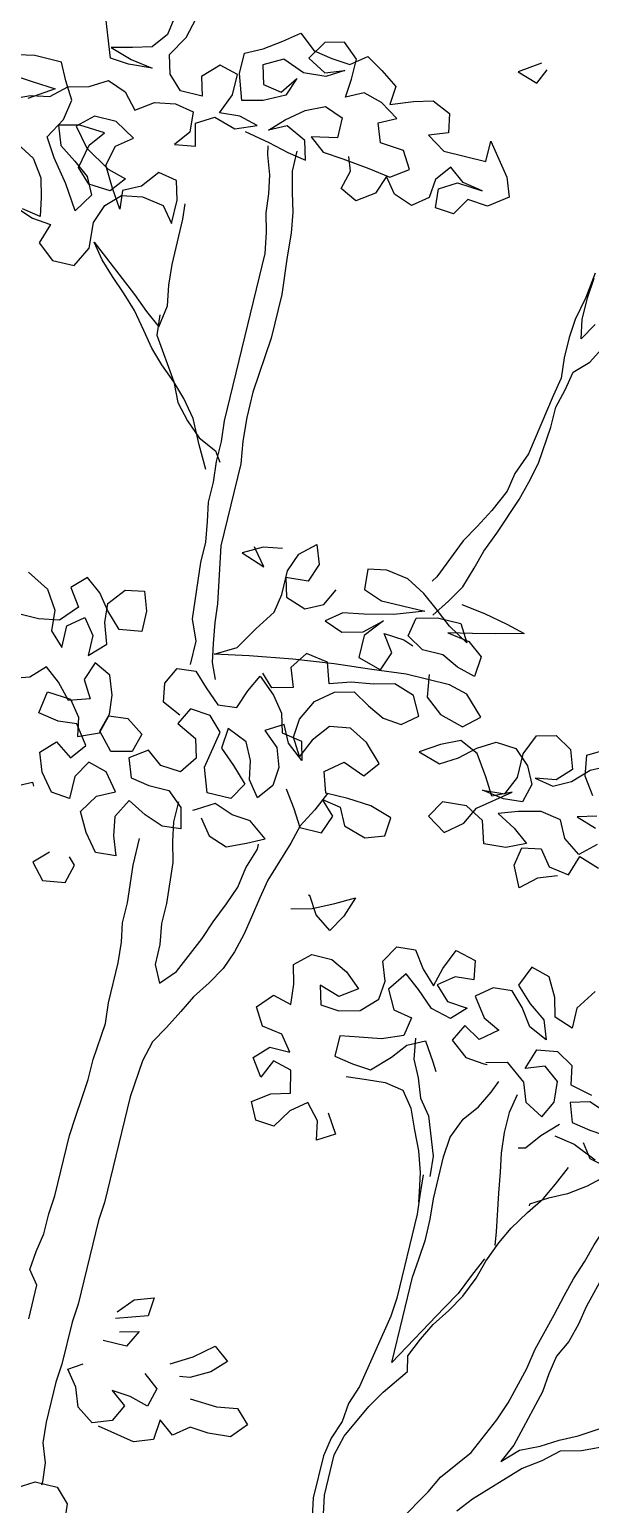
# Model space of a CAD drawing. Header units: inches. Extents: x 350994 to 353538, y 1581369 to 1583842.
# Drawn here: x 351566.671 to 351567.201, y 1583212.245 to 1583213.638 of the extents above; entities that cross this region are included whole.
import ezdxf

# ---------------------------------------------------------------- set-up
doc = ezdxf.new("R2010")
doc.units = ezdxf.units.IN
doc.header["$MEASUREMENT"] = 0
doc.linetypes.add('1', pattern=[0])
doc.layers.add('TREE', color=81, linetype='1')

# ---------------------------------------------------------------- blocks, each defined once
blk = doc.blocks.new('TREE_4')
at = {"color": 94}
for points in [[(540.7, 6728.6), (523.3, 6699.7), (517.5, 6731.5), (517.6, 6769.1), (520.5, 6803.8)], [(520.5, 6812.5), (514.7, 6769.1), (506, 6728.7), (503, 6696.9), (503, 6662.2), (505.9, 6627.5), (500.1, 6595.7), (482.6, 6491.6), (468.1, 6454), (462.3, 6422.2), (444.9, 6384.6), (427.6, 6352.9), (410.2, 6324), (381.2, 6254.6), (375.4, 6245.9)], [(350.2, 7133.6), (315.5, 7110.5), (350.2, 7098.9), (361.8, 7124.9)], [(389.8, 6191), (410.1, 6219.9), (427.5, 6248.8), (439.1, 6283.5), (447.8, 6315.3), (462.3, 6349.9), (485.4, 6413.5), (494.1, 6445.3), (502.8, 6480), (508.7, 6543.6), (508.7, 6578.3), (517.4, 6610.1), (523.2, 6641.9), (546.4, 6665), (563.8, 6696.8)], [(-474.1, 6796.1), (-442.3, 6778.7), (-422.1, 6749.7), (-413.5, 6717.9), (-407.7, 6686.1), (-439.5, 6691.9)], [(-451.1, 6691.9), (-419.3, 6680.4), (-387.5, 6677.4), (-399.1, 6642.7), (-370.2, 6619.6), (-332.6, 6619.6), (-315.2, 6654.2), (-318.1, 6697.6), (-306.5, 6729.4), (-283.3, 6752.5), (-248.6, 6758.3), (-211.1, 6752.4), (-190.8, 6726.4), (-190.8, 6766.9), (-199.4, 6798.7), (-231.2, 6804.5), (-254.4, 6775.6), (-283.3, 6761.2), (-280.5, 6729.4), (-300.7, 6761.2), (-320.9, 6795.9), (-312.2, 6830.6), (-286.1, 6850.8), (-320.8, 6871.1), (-358.4, 6871.1), (-384.4, 6848), (-358.5, 6816.2), (-315.1, 6790.1), (-283.3, 6781.4), (-303.6, 6755.4), (-341.2, 6758.3), (-364.3, 6781.5), (-355.6, 6822), (-335.3, 6848), (-378.7, 6850.9), (-413.4, 6842.3), (-401.8, 6810.4), (-372.9, 6790.2), (-346.9, 6769.9), (-332.5, 6741), (-352.8, 6709.2), (-378.8, 6749.7), (-407.6, 6787.3), (-427.8, 6819.1), (-407.6, 6853.8), (-401.8, 6888.5), (-419.1, 6917.4), (-433.5, 6946.4), (-479.8, 6946.4), (-523.1, 6937.8)], [(-511.6, 6906), (-474, 6903), (-433.5, 6900.1), (-474.1, 6874.1)], [(-503, 6865.5), (-471.2, 6879.9), (-439.3, 6885.7), (-413.3, 6908.8), (-378.6, 6917.4), (-349.7, 6934.7), (-317.9, 6923.1), (-294.8, 6897.1), (-265.8, 6917.3), (-231.1, 6923), (-199.3, 6917.2), (-196.5, 6882.5), (-216.7, 6856.5), (-182, 6862.3), (-190.7, 6899.9), (-161.8, 6917.2), (-124.2, 6905.6), (-89.5, 6920), (-121.3, 6928.7), (-156, 6925.9), (-141.5, 6960.6), (-141.4, 6995.2), (-173.2, 7004), (-199.3, 6978), (-190.6, 6946.1), (-228.2, 6946.2), (-251.3, 6969.3), (-260, 7001.1), (-239.7, 7035.8), (-231, 7070.5)], [(-265.7, 7070.5), (-271.5, 7033), (-291.8, 7007), (-323.6, 6998.3), (-358.3, 6989.7), (-320.7, 6978.1), (-283.1, 6972.2), (-323.6, 6969.4), (-355.4, 6972.3), (-378.5, 7035.9)], [(-106.8, 6905.6), (-63.5, 6896.9), (-28.8, 6888.2), (3, 6882.4), (-5.6, 6914.2), (-40.3, 6931.5), (-69.2, 6917.1), (-46.1, 6940.2), (-17.1, 6963.3), (14.7, 6977.8), (46.5, 6966.2), (46.4, 6931.5), (3.1, 6922.8), (29.1, 6902.6), (63.8, 6899.6), (110, 6893.8), (147.6, 6888), (176.5, 6908.2), (159.2, 6937.1), (118.7, 6940.1), (107.2, 6971.9), (136.1, 6986.3), (104.3, 7006.6), (72.5, 7015.3), (43.6, 7000.9), (46.5, 7032.7), (46.6, 7067.4), (20.6, 7090.5), (-11.3, 7081.9), (-31.5, 7050.1), (0.3, 7032.7), (32.1, 7044.2), (3.2, 7026.9), (-34.4, 7024.1), (-72, 7038.6), (-103.8, 7021.2), (-95.2, 6989.4), (-63.4, 6983.6), (-43.1, 7012.5), (-54.7, 6980.7), (-89.4, 6963.4), (-124.1, 6954.8), (-138.5, 6998.1), (-138.5, 7032.8), (-109.6, 7047.3), (-80.7, 7067.5), (-54.6, 7087.7), (-25.7, 7064.5), (6.1, 7058.7), (37.9, 7055.8), (63.9, 7076), (92.8, 7058.6), (121.7, 7038.4), (118.8, 7006.6), (156.4, 7021), (188.2, 7029.6), (220, 7015.2), (225.7, 6983.3), (193.9, 6971.8), (225.7, 6951.5), (298, 6951.5), (298, 6986.2), (338.5, 6934.1), (350, 6902.3), (318.2, 6879.2), (283.5, 6882.1), (266.1, 6853.2), (234.3, 6856.1), (231.4, 6887.9), (260.4, 6905.3), (303.7, 6902.3), (269, 6908.1), (243, 6928.4), (222.8, 6902.4), (219.9, 6870.6), (193.8, 6850.4), (162, 6862), (141.8, 6888), (130.2, 6856.2), (101.3, 6836), (72.4, 6850.5), (81.1, 6882.3), (72.4, 6905.4)], [(13.8, 6015), (13.8, 6055.4), (-0.6, 6090.1), (-9.2, 6185.6), (-9.2, 6220.3), (-14.9, 6255), (-20.7, 6286.8), (-20.6, 6321.5), (-23.5, 6356.2), (-23.5, 6390.9), (-26.3, 6425.6), (-26, 6714.7), (-31.8, 6749.4), (-40.4, 6781.2), (-43.3, 6813), (-49.1, 6844.8), (-60.6, 6876.6), (-63.5, 6891.1)], [(-14.3, 6893.9), (-14.3, 6859.2), (-5.7, 6824.5), (2.9, 6792.7), (8.7, 6758), (11.5, 6717.5), (17.3, 6653.9), (17.2, 6578.8), (8.4, 6483.4), (8.4, 6440), (11.3, 6399.5), (17, 6361.9), (16.9, 6220.2), (34.1, 6124.8), (37, 6093), (42.7, 6058.3), (48.5, 6026.5), (60, 6000.5)], [(-38, 6338.8), (-58.2, 6376.4), (-78.4, 6416.9), (-101.5, 6445.9), (-124.6, 6469), (-150.6, 6492.2), (-173.7, 6515.3), (-193.9, 6541.4), (-217, 6570.3), (-240.1, 6593.4), (-266.1, 6616.6), (-289.2, 6639.8), (-309.4, 6665.8), (-222.8, 6596.3), (-196.8, 6573.2), (-170.8, 6552.9), (-164.9, 6590.5), (-170.7, 6625.2), (-173.6, 6659.9), (-173.5, 6738), (-176.3, 6764)], [(-173.6, 6573.1), (-170.8, 6538.5), (-124.6, 6469), (-110.1, 6437.2), (-87, 6411.2), (-61, 6388), (-29.2, 6373.5), (-17.7, 6356.2)], [(696, 5814.8), (664.1, 5803.3), (638.1, 5780.2), (620.8, 5814.9), (626.6, 5846.7), (658.4, 5852.5), (678.6, 5826.4), (713.3, 5820.6), (724.9, 5855.3), (759.6, 5843.7)], [(748.1, 5881.3), (722, 5858.2), (693.1, 5878.4), (678.7, 5907.4), (644, 5913.2), (606.4, 5904.5), (574.6, 5893), (606.4, 5875.6), (632.4, 5855.4), (600.6, 5840.9), (563, 5838.1), (551.4, 5875.7), (519.7, 5893.1), (479.2, 5890.2), (461.8, 5861.3), (493.6, 5841), (522.5, 5864.1), (537, 5893), (589.1, 5933.5), (557.3, 5919), (539.9, 5948), (516.8, 5982.7), (485.1, 5997.2), (453.2, 5982.7), (421.4, 5962.5), (459, 5950.9), (487.9, 5968.3), (514, 5991.4), (542.9, 6008.7), (577.6, 6005.8), (603.6, 5982.6), (618, 5953.7), (609.3, 5921.9), (577.5, 5919), (539.9, 5924.8), (577.5, 5927.7), (592, 5959.5), (592, 6000), (606.5, 6034.7), (638.3, 6043.3), (667.2, 6025.9), (678.8, 5994.1), (655.6, 5971), (620.9, 5965.2), (652.7, 5959.4), (681.6, 5973.9), (707.7, 5999.9), (736.6, 6014.3)], [(736.5, 5927.6), (704.7, 5918.9), (739.4, 5907.3)], [(722.1, 5959.4), (701.9, 5988.3), (696.1, 6023), (730.9, 6043.2)], [(444.7, 6084), (369.5, 6084), (311.7, 6078.3), (248, 6072.6), (178.6, 6064), (106.3, 6052.5), (48.5, 6040.9), (83.2, 6061.2), (106.4, 6098.7), (129.6, 6133.4), (135.4, 6165.2), (135.4, 6205.7), (147, 6237.5), (173, 6260.6), (184.6, 6228.8), (173, 6197), (135.4, 6194.1), (144, 6162.3), (178.7, 6150.7), (207.6, 6165.1), (222.1, 6194)], [(118.1, 6240.4), (86.3, 6234.6), (54.5, 6217.3), (94.9, 6202.8), (74.7, 6228.9), (71.8, 6231.8)], [(433.2, 6219.9), (473.7, 6214), (514.2, 6205.3), (546, 6196.6), (499.7, 6185.1), (462.1, 6176.5), (421.6, 6167.8), (459.2, 6162), (485.2, 6141.7), (482.3, 6107), (450.5, 6115.8), (421.6, 6130.2), (386.9, 6130.3), (358, 6147.6), (363.8, 6179.4), (398.5, 6188.1), (439, 6188), (456.3, 6159.1), (421.6, 6179.4), (392.7, 6202.5), (366.7, 6222.8), (334.9, 6240.2), (297.4, 6246), (265.5, 6240.2), (268.4, 6205.5), (300.2, 6194), (375.4, 6193.9), (326.2, 6176.6), (277, 6165.1), (242.3, 6159.3), (216.3, 6139.1), (248.1, 6127.5), (282.8, 6136.1), (311.7, 6162.1), (285.7, 6130.4), (285.6, 6092.8), (326.1, 6081.2), (337.7, 6113), (317.5, 6141.9), (352.2, 6139), (369.5, 6133.2)], [(16.6, 5928.2), (-15.2, 5942.7), (-20.9, 5974.5), (-6.5, 6003.4), (25.3, 6006.3), (48.5, 5983.1), (74.5, 5960), (106.3, 5962.8), (117.9, 5994.6), (132.3, 6023.5), (161.2, 5997.5), (181.4, 5971.4), (190.1, 5939.6), (224.8, 5933.8), (233.4, 5902), (204.5, 5925.2), (190.1, 5954.1), (161.2, 5936.8), (187.2, 5913.6), (198.7, 5881.8), (195.8, 5850), (175.5, 5824), (155.3, 5850), (149.6, 5881.8), (135.1, 5910.8), (100.4, 5925.2), (97.5, 5890.6), (123.5, 5867.4), (149.5, 5841.4), (132.2, 5812.5), (91.7, 5812.5), (77.3, 5853), (88.9, 5916.6), (65.8, 5939.7), (31.1, 5942.7), (16.6, 5913.8), (51.3, 5896.4), (59.9, 5864.6), (39.6, 5835.7), (5, 5838.6), (-21, 5858.9), (-50, 5838.6), (-38.4, 5806.8), (-6.6, 5801), (28.1, 5801), (54.1, 5777.8), (62.7, 5743.1), (30.9, 5740.3), (-0.9, 5751.9), (-32.7, 5769.2), (-50.1, 5737.4), (-44.3, 5705.6), (-32.8, 5673.8), (-67.5, 5671), (-90.6, 5699.9), (-107.9, 5731.7), (-87.6, 5763.5), (-58.7, 5777.9), (-81.8, 5806.9), (-113.6, 5815.6), (-131, 5786.7), (-131, 5749.1), (-162.8, 5752), (-185.9, 5780.9), (-197.5, 5812.8), (-174.3, 5835.9), (-145.4, 5815.6), (-125.1, 5841.6), (-148.3, 5873.4), (-180.1, 5870.6), (-214.7, 5876.4), (-208.9, 5914), (-168.5, 5911), (-148.2, 5885), (-142.5, 5853.2), (-107.8, 5867.6), (-99.1, 5899.4), (-67.3, 5902.3), (-38.4, 5882), (-47.1, 5850.2), (-81.8, 5841.6), (-107.8, 5870.5), (-99.1, 5902.3), (-101.9, 5934.1), (-113.5, 5965.9), (-142.4, 5980.4), (-154, 5948.6), (-136.6, 5919.7), (-171.3, 5908.1), (-194.5, 5934.2), (-220.5, 5954.5), (-243.6, 5931.3), (-278.3, 5919.8)], [(-286.8, 6102), (-249.3, 6081.7), (-229, 6049.9), (-226.2, 6015.2), (-203.1, 5992), (-203, 6029.6), (-177, 6049.8), (-156.8, 6023.8), (-156.8, 5989.1), (-130.8, 6015.1), (-142.3, 6049.8), (-145.2, 6081.6), (-122, 6110.5), (-90.2, 6116.2), (-78.7, 6084.4), (-78.7, 6049.7), (-116.3, 6044), (-142.3, 6070), (-162.5, 6096.1), (-188.5, 6116.3), (-211.7, 6093.2), (-191.4, 6064.3), (-217.5, 6035.4), (-252.2, 6029.7), (-286.9, 6029.7)], [(-226.4, 5746.3), (-197.5, 5760.7), (-194.6, 5754.9)], [(407.1, 6092.7), (412.8, 6055.1), (441.7, 6031.9), (482.2, 6020.3), (508.2, 6043.4), (476.5, 6075.2), (444.7, 6084)], [(218.9, 5850), (239.1, 5821), (256.5, 5792.1), (294, 5792.1), (305.6, 5823.9), (282.5, 5847), (314.3, 5841.2), (328.8, 5812.3), (366.3, 5800.7), (398.1, 5812.2), (401.1, 5844), (363.5, 5855.6), (323, 5858.5), (285.4, 5858.6), (273.9, 5893.3), (302.8, 5916.4), (340.4, 5901.9), (360.7, 5927.9), (331.8, 5956.8), (300, 5974.2), (265.3, 5968.5), (242.1, 5939.6), (227.7, 5907.8), (210.3, 5936.7), (213.2, 5968.5), (230.6, 6003.2), (259.6, 6026.3), (291.4, 6034.9), (320.3, 6017.6), (349.2, 6003.1), (381, 6000.2), (407, 6020.4), (389.7, 6052.2), (355, 6063.8), (320.3, 6055.2), (282.7, 6049.4), (248, 6037.9), (236.5, 6072.6), (198.9, 6078.4), (178.6, 6049.5), (190.2, 6017.7), (155.5, 6009), (135.2, 6029.3)], [(288.3, 5858.6), (273.8, 5826.8), (256.5, 5795), (247.8, 5763.2), (224.6, 5693.8), (218.8, 5662), (212.9, 5627.3), (207.1, 5595.5), (198.4, 5563.7), (186.8, 5532), (169.5, 5503.1), (149.2, 5474.2), (134.7, 5445.3), (117.3, 5413.5), (100, 5384.6), (91.2, 5349.9), (85.4, 5286.3), (85.2, 5104.1), (82.3, 5072.3), (82.2, 4927.8), (79.3, 4896), (79.2, 4823.7), (76.3, 4791.9), (76.2, 4722.5), (79.1, 4687.8), (90.6, 4656), (93.5, 4624.2), (93.5, 4618.4)], [(91.6, 5769.1), (111.8, 5743.1), (143.6, 5731.5), (175.5, 5745.9), (204.4, 5760.3), (172.6, 5783.5), (140.8, 5786.4), (109, 5798), (80.1, 5780.7), (74.3, 5777.8)], [(48.3, 5786.5), (48.2, 5751.8), (54, 5720), (62.6, 5685.3), (68.4, 5615.9), (68.3, 5581.2), (74.1, 5546.5), (74, 5511.8), (88.5, 5482.9), (111.6, 5508.9), (140.6, 5572.5), (152.2, 5604.3), (166.7, 5638.9), (178.3, 5670.7), (184.1, 5705.4), (195.7, 5740.1), (195.7, 5748.8)], [(7, 4884.5), (7, 4942.3), (-10.3, 4965.4), (-7.4, 4997.2), (-1.6, 5029), (-1.5, 5063.7), (1.4, 5095.5), (1.5, 5199.6), (4.4, 5231.4), (7.3, 5266.1), (10.2, 5297.9), (10.3, 5332.6), (16.1, 5396.2), (13.3, 5430.9), (13.3, 5500.3), (10.5, 5535), (4.7, 5566.8), (4.7, 5601.5), (-1, 5665.1), (-0.9, 5711.4)], [(273.7, 5656.2), (308.4, 5664.8), (343.1, 5682.2), (374.9, 5699.5), (363.3, 5664.8), (345.9, 5635.9), (317.1, 5656.2), (299.7, 5685.1), (296.8, 5685.1)], [(-142.7, 5653.7), (-165.8, 5630.6), (-142.7, 5604.5), (-105.1, 5610.3), (-96.4, 5642.1), (-108, 5653.7)], [(415.1, 5338), (435.3, 5306.2), (406.3, 5288.9), (400.6, 5320.7), (377.5, 5346.7), (351.4, 5326.5), (331.2, 5294.7), (299.4, 5297.7), (284.9, 5326.6), (313.9, 5346.8), (345.7, 5355.4), (337, 5393), (305.3, 5401.7), (290.8, 5369.9), (270.6, 5398.9), (293.7, 5422), (328.4, 5422), (308.2, 5448), (273.5, 5453.8), (256.2, 5482.7), (279.3, 5508.7), (311.1, 5500), (308.3, 5534.7), (299.6, 5566.5), (325.7, 5589.6), (360.4, 5589.6), (389.3, 5575.1), (415.3, 5552), (386.3, 5531.8), (351.6, 5543.4), (360.3, 5511.6), (392.1, 5508.6), (426.8, 5517.3), (452.8, 5543.3), (455.8, 5575.1), (444.2, 5606.9), (461.6, 5635.8), (493.4, 5638.6), (513.6, 5609.7), (536.7, 5586.6), (545.4, 5618.4), (559.9, 5653), (594.6, 5644.3), (600.4, 5612.5), (568.6, 5609.7), (542.5, 5589.5), (565.6, 5566.3), (600.3, 5563.4), (577.2, 5540.3), (542.5, 5549), (513.6, 5575), (487.6, 5595.3), (464.4, 5563.5), (481.7, 5531.7), (513.5, 5525.9), (507.7, 5494.1), (473, 5479.6), (435.4, 5473.9), (403.6, 5468.1), (403.6, 5433.4), (435.4, 5427.6), (467.2, 5424.7), (496.1, 5453.6), (516.4, 5479.6), (545.3, 5494), (565.5, 5462.2), (574.2, 5447.7)], [(652.3, 5482.4), (687, 5491), (721.7, 5465), (733.2, 5433.1), (765, 5415.8), (779.5, 5444.7), (776.6, 5479.4), (750.6, 5499.6), (718.8, 5488.1), (730.4, 5522.8), (765.1, 5528.5), (794, 5511.2), (799.7, 5479.3), (837.3, 5470.6)], [(802.8, 5641.3), (779.6, 5606.6), (779.6, 5571.9), (747.8, 5583.5), (739.1, 5615.3), (721.8, 5647.1), (690, 5655.8), (675.5, 5621.1), (701.5, 5595.1), (730.4, 5574.8), (742, 5543), (710.2, 5557.5), (690, 5586.4), (666.9, 5609.6), (635, 5606.7), (609, 5586.5), (632.1, 5554.7), (661, 5540.2), (632.1, 5517.1), (603.2, 5534.5), (588.7, 5505.6), (617.6, 5482.4), (649.4, 5479.5), (655.2, 5479.5)], [(793.9, 5389.7), (828.6, 5383.9), (869, 5366.5)], [(869.1, 5447.5), (837.3, 5459.1), (805.5, 5450.4), (817, 5418.6), (848.8, 5412.8), (912.4, 5407)], [(895, 5357.8), (860.4, 5366.5), (843, 5389.7)], [(528, 5494.1), (533.7, 5459.4), (548.1, 5430.4), (559.7, 5398.6), (579.9, 5372.6), (603, 5308.9), (605.8, 5277.1), (605.8, 5274.2)], [(727.2, 5161.4), (712.7, 5129.6), (698.2, 5094.9), (680.8, 5066), (617.1, 4956.2), (617.2, 5034.3), (617.2, 5103.6), (620.2, 5135.4), (623.1, 5170.1), (623.1, 5204.8), (620.3, 5239.5), (620.3, 5311.8), (623.2, 5346.5), (637.7, 5381.2), (658, 5407.2), (672.5, 5436.1), (681.2, 5456.3)], [(715.9, 5441.8), (710, 5410), (710, 5375.3), (712.9, 5340.6), (718.6, 5308.8), (724.4, 5274.1), (735.9, 5210.5), (738.8, 5187.4)], [(929.6, 5187.2), (912.2, 5123.6), (906.4, 5091.8), (897.7, 5060), (883.2, 5031.1), (877.4, 4999.3), (874.4, 4967.5), (865.7, 4935.7), (857, 4901), (848.3, 4869.2), (833.8, 4837.4), (859.9, 4863.4), (891.7, 4877.9), (920.6, 4895.2), (949.6, 4909.6), (981.4, 4929.8)], [(429.6, 5404.5), (464.3, 5407.4), (496.1, 5410.2), (527.9, 5404.4), (548.1, 5378.4), (562.5, 5343.7), (577, 5311.9), (588.5, 5277.1), (594.2, 5245.3), (597.1, 5228)], [(645.7, 4612.1), (654.4, 4646.8), (671.8, 4675.7), (692, 4701.7), (726.8, 4759.5), (741.3, 4788.4), (781.8, 4840.4), (810.8, 4904), (822.4, 4935.8), (839.8, 4999.4), (845.6, 5034), (863, 5097.6), (871.7, 5132.3), (880.4, 5164.1), (892, 5195.9), (900.7, 5227.7), (912.3, 5259.5), (921, 5291.3), (932.6, 5323.1), (950, 5386.7), (958.7, 5409.8)], [(796.8, 5410), (770.7, 5384), (750.5, 5358), (738.9, 5355.1)], [(941.3, 5392.5), (915.3, 5369.4), (892.1, 5343.4), (866.1, 5320.3), (837.2, 5300.1), (808.2, 5285.6), (779.3, 5268.3), (779.3, 5265.4)], [(573.4, 4545.7), (573.4, 4615.1), (570.6, 4646.9), (564.8, 4681.6), (559.1, 4713.4), (559.1, 4782.8), (567.8, 4817.4), (596.8, 4875.2), (614.2, 4904.1), (646, 4947.5), (640.3, 4973.5), (654.7, 5005.3), (669.2, 5034.2), (689.5, 5063.1), (706.9, 5092), (721.3, 5126.7), (730.1, 5158.5), (744.5, 5193.2), (759, 5222.1), (779.3, 5253.8), (799.6, 5282.7), (814, 5311.6), (828.5, 5343.4)], [(594.3, 5274.3), (597.1, 5239.6), (600, 5207.7), (599.9, 5063.2), (596.9, 5031.4), (573.7, 4904.2), (562.1, 4872.4), (559.2, 4840.6), (547.6, 4808.8), (541.8, 4777), (541.7, 4704.7), (547.5, 4672.9), (550.3, 4641.1), (550.2, 4537)], [(992.9, 4900.9), (961.1, 4886.5), (926.4, 4877.8), (900.4, 4854.7), (871.4, 4834.5), (802, 4765.2), (781.7, 4739.2)], [(148.7, 4930.6), (171.8, 4956.6), (203.7, 4968.1), (200.7, 4936.3), (148.7, 4919)], [(160.2, 4898.8), (192, 4907.4), (177.6, 4878.5), (137.1, 4878.6)], [(255.6, 4866.9), (290.3, 4887.1), (322.2, 4913.1), (348.2, 4892.8), (325, 4869.7), (293.2, 4852.4), (275.8, 4849.5)], [(218, 4840.9), (244, 4820.6), (235.3, 4788.8), (203.5, 4797.5), (171.7, 4800.5), (197.7, 4780.2), (183.2, 4751.3), (151.4, 4739.8), (122.5, 4760), (111, 4791.8), (90.8, 4817.9), (113.9, 4832.3)], [(301.8, 4817.7), (348.1, 4814.8), (382.8, 4820.5), (405.9, 4797.4), (382.7, 4771.4), (345.2, 4768.5), (313.3, 4771.4), (287.3, 4751.2), (261.3, 4771.5), (258.4, 4736.8), (226.6, 4725.2), (163, 4736.9)], [(50.1, 4569.3), (53, 4604), (81.9, 4621.3), (119.5, 4621.3), (142.6, 4598.1), (145.5, 4563.4)]]:
    blk.add_lwpolyline(points, dxfattribs=at)

msp = doc.modelspace()

# ---------------------------------------------------------------- block references
at = {"layer": 'TREE', "lineweight": 5, "xscale": 0.0005632341247466223, "yscale": 0.0005632341529917539, "zscale": 0.0005632341444477617, "rotation": 346.4411541233163}
msp.add_blockref('TREE_4', (351566.0214, 1583209.747), dxfattribs=at)

doc.saveas('drawing.dxf')
